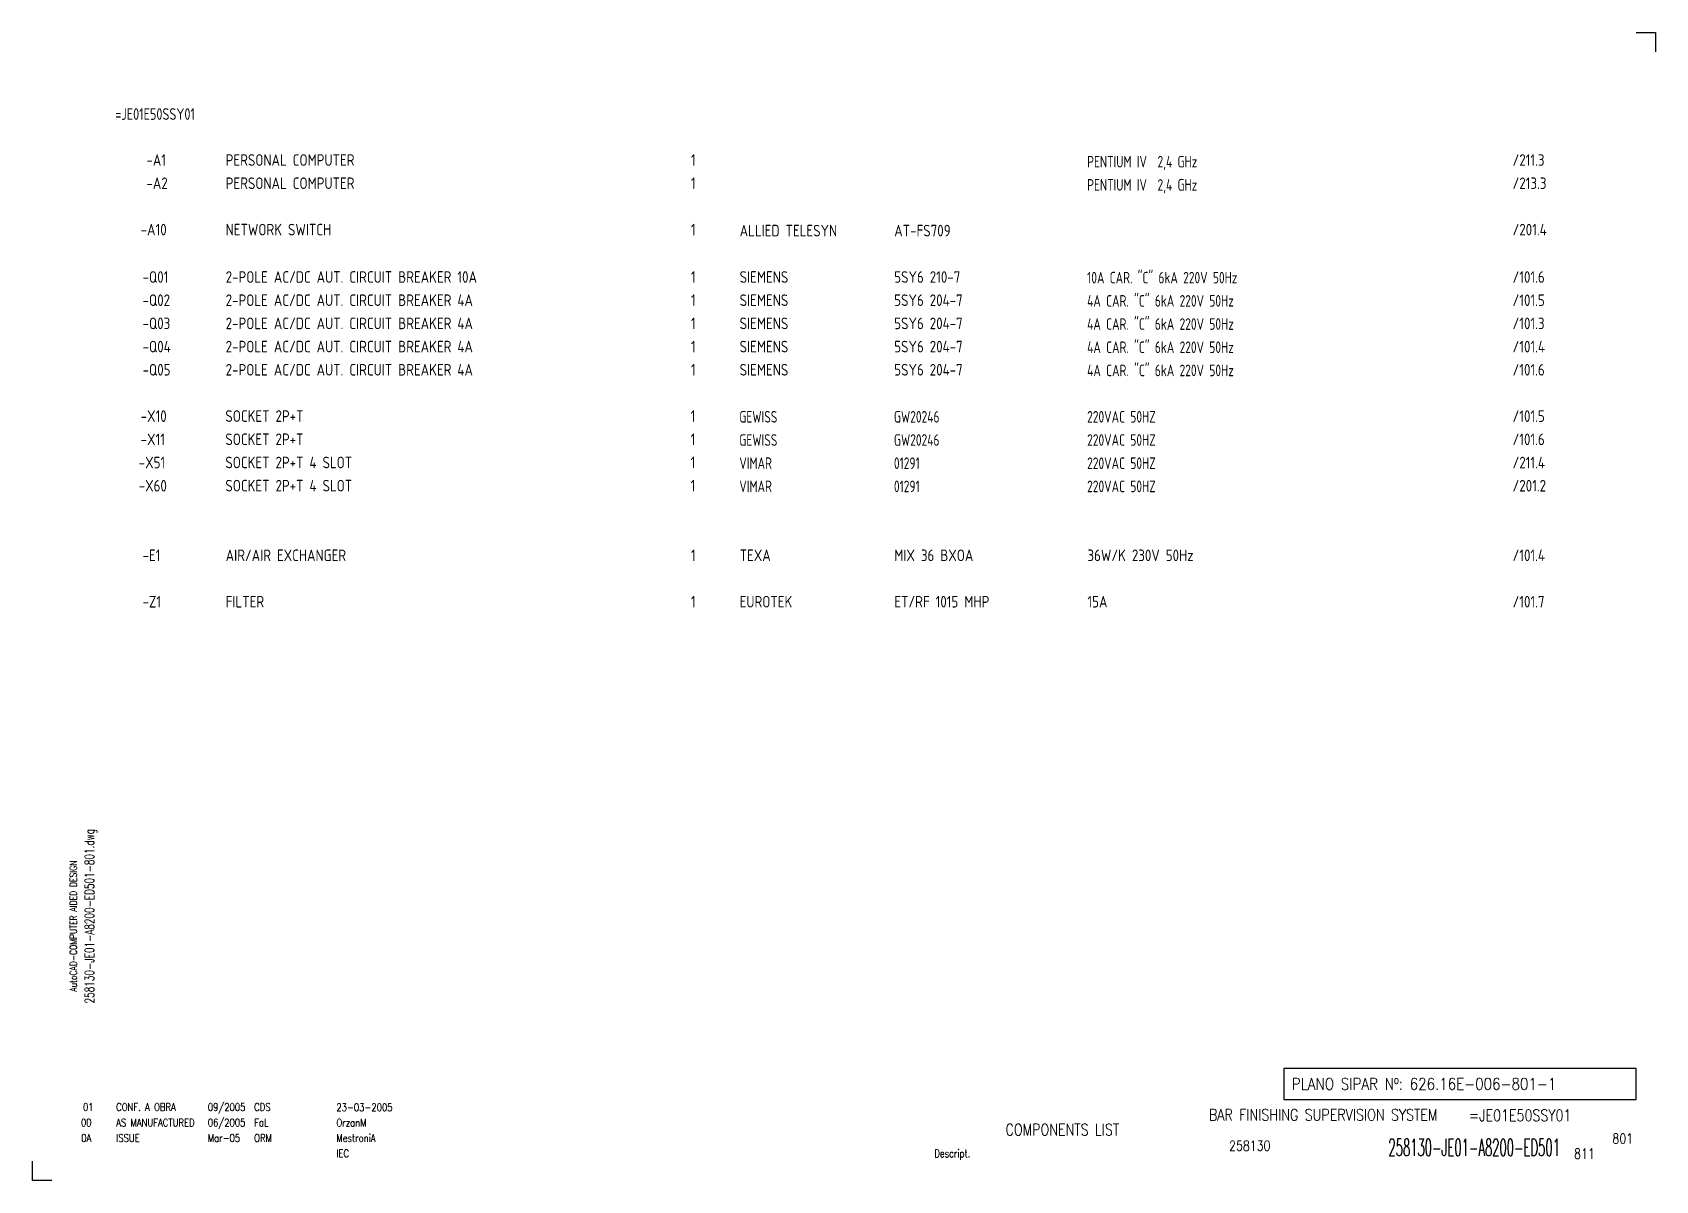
# Paper-space layout 'Layout1' of a CAD drawing. Extents: x 0 to 420, y 0 to 297.
import ezdxf
from ezdxf.enums import TextEntityAlignment as Align

# ---------------------------------------------------------------- set-up
doc = ezdxf.new("R2010")
doc.units = 0
doc.header["$LTSCALE"] = 7
doc.header["$MEASUREMENT"] = 0
doc.linetypes.add('LTY1', pattern=[0])
doc.layers.get('0').update_dxf_attribs({"linetype": 'LTY1'})
doc.layers.add('CART', color=7, linetype='CONTINUOUS')
doc.styles.add('arial', font='arial.ttf', dxfattribs={"width": 0.85, "height": 3})
doc.styles.add('DIN', font='DIN', dxfattribs={"width": 0.8})
doc.styles.add('ROMANS', font='romans', dxfattribs={"width": 0.8})

# ---------------------------------------------------------------- blocks, each defined once
blk = doc.blocks.new('BK04_WB100')
at = {"layer": 'CART', "color": 9}
for p, q in [((415, 297), (420, 297)), ((420, 297), (420, 292)), ((0, 0), (0, 5)), ((5, 0), (0, 0))]:
    blk.add_line(p, q, dxfattribs=at)
at = {"layer": 'CART', "color": 9, "style": 'ROMANS', "width": 0.8}
blk.add_text('AutoCAD-COMPUTER AIDED DESIGN', height=1.8, rotation=90, dxfattribs=at).set_placement((11.47, 48.84))
at = {"layer": 'CART', "color": 2, "style": 'ROMANS', "width": 0.7}
blk.add_attdef('FILE', text='', height=2.4, rotation=90, dxfattribs=at).set_placement((15.95, 68.38), align=Align.CENTER)
at = {"layer": 'CART', "color": 9, "style": 'ROMANS', "width": 0.8}
for tag, height, p in [('MOD-3', 2, (13.92, 19)), ('ASSIEME', 3, (334, 17)), ('MOD-2', 2, (13.92, 15)), ('MOD-1', 2, (13.92, 11)), ('NR.COMMESSA', 2.6, (315, 9))]:
    blk.add_attdef(tag, text='', height=height, dxfattribs=at).set_placement(p, align=Align.MIDDLE)
for tag, p in [('REV-3', (21.66, 19)), ('DATA-3', (45.37, 19)), ('NOME-3', (57.37, 19)), ('REV-2', (21.66, 15)), ('DATA-2', (45.37, 15)), ('NOME-2', (57.37, 15)), ('REV-1', (21.66, 11)), ('DATA-1', (45.37, 11)), ('NOME-1', (57.37, 11))]:
    blk.add_attdef(tag, text='', height=2, dxfattribs=at).set_placement(p, align=Align.MIDDLE_LEFT)
for tag, p, height in [('DATA', (78.64, 17.94), 2), ('ESECUTORE', (78.64, 13.97), 2), ('CONTROLLORE', (78.64, 9.99), 2), ('NORMA', (78.64, 6.01), 2), ('TIPOLOGIA', (233.37, 6), 2), ('SEGUE', (398.93, 5.65), 2.6)]:
    blk.add_attdef(tag, p, '', height=height, dxfattribs=at)
at = {"layer": 'CART', "color": 2, "style": 'arial'}
for tag, height, p in [('CLIENTE', 3.4, (143.5, 17.18)), ("LOCALITA'", 2.4, (143.5, 12.2))]:
    blk.add_attdef(tag, text='', height=height, dxfattribs=at).set_placement(p, align=Align.MIDDLE)
at = {"layer": 'CART', "color": 2, "style": 'ROMANS', "width": 0.8}
for tag, p in [('TITOLO-1/3', (266.5, 18.23)), ('TITOLO-1/2', (266.5, 15.73)), ('TITOLO-2/3', (266.5, 13.18)), ('TITOLO-2/2', (266.5, 10.68)), ('TITOLO-3/3', (266.5, 8.13))]:
    blk.add_attdef(tag, text='', height=3, dxfattribs=at).set_placement(p, align=Align.MIDDLE)
at = {"layer": 'CART', "color": 200, "style": 'ROMANS', "width": 0.8}
blk.add_attdef('=', text='', height=3, dxfattribs=at).set_placement((371.69, 14.46), align=Align.BOTTOM_LEFT)
at = {"layer": 'CART', "color": 2, "style": 'ROMANS'}
for tag, height, width, p in [('DISEGNO', 4.4, 0.5, (395.27, 6.35)), ('FOGLIO', 2.6, 0.8, (414.2, 9.56))]:
    blk.add_attdef(tag, text='', height=height, dxfattribs=dict(at, width=width)).set_placement(p, align=Align.RIGHT)

psp = doc.layouts.get("Layout1")

# ---------------------------------------------------------------- linework, layer by layer
psp.add_lwpolyline([(323.85, 21), (415, 21), (415, 29), (323.85, 29)], close=True)

# ---------------------------------------------------------------- block references
psp.add_blockref('BK04_WB100', (0, 0)).add_auto_attribs({'TIPOLOGIA': 'Descript.', 'TITOLO-2/3': 'COMPONENTS LIST', 'ASSIEME': 'BAR FINISHING SUPERVISION SYSTEM', '=': '=JE01E50SSY01', 'NR.COMMESSA': '258130', 'DISEGNO': '258130-JE01-A8200-ED501', 'FOGLIO': '801', 'SEGUE': '811', 'DATA': '23-03-2005', 'ESECUTORE': 'OrzanM', 'CONTROLLORE': 'MestroniA', 'NORMA': 'IEC', 'MOD-1': '0A', 'REV-1': 'ISSUE', 'DATA-1': 'Mar-05', 'NOME-1': 'ORM', 'MOD-2': '00', 'REV-2': 'AS MANUFACTURED', 'DATA-2': '06/2005', 'NOME-2': 'FaL', 'MOD-3': ' 01', 'REV-3': 'CONF. A OBRA', 'DATA-3': '09/2005', 'NOME-3': 'CDS', 'FILE': '258130-JE01-A8200-ED501-801.dwg'})

# ---------------------------------------------------------------- texts
at = {"color": 3}
for s, style, width, p in [('=JE01E50SSY01', 'DIN', 0.8, (21.46, 274.39)), ('-A1', 'DIN', 0.85, (29.5, 262.5)), ('-A2', 'DIN', 0.85, (29.5, 256.5)), ('-A10', 'DIN', 0.85, (28, 244.5)), ('-Q01', 'DIN', 0.85, (28.5, 232.24)), ('-Q02', 'DIN', 0.85, (28.5, 226.24)), ('-Q03', 'DIN', 0.85, (28.5, 220.24)), ('-Q04', 'DIN', 0.85, (28.5, 214.24)), ('-Q05', 'DIN', 0.85, (28.5, 208.24)), ('-X10', 'DIN', 0.85, (28, 196.24)), ('-X11', 'DIN', 0.85, (28, 190.24)), ('-X51', 'DIN', 0.85, (27.5, 184.24)), ('-X60', 'DIN', 0.85, (27.5, 178.24)), ('-E1', 'DIN', 0.85, (28.5, 160.24)), ('-Z1', 'DIN', 0.85, (28.5, 148.24)), ('PLANO SIPAR Nº: 626.16E-006-801-1', 'ROMANS', 0.85, (325.88, 23.5))]:
    psp.add_text(s, height=3, dxfattribs=dict(at, style=style, width=width)).set_placement(p)
at = {"style": 'DIN', "width": 0.85}
for s, p in [('PERSONAL COMPUTER', (50, 262.5)), ('/211.3', (383, 262.5)), ('PERSONAL COMPUTER', (50, 256.5)), ('/213.3', (383, 256.5)), ('NETWORK SWITCH', (50, 244.5)), ('ALLIED TELESYN', (183, 244.24)), ('AT-FS709', (223, 244.24)), ('/201.4', (383, 244.5)), ('2-POLE AC/DC AUT. CIRCUIT BREAKER 10A', (50, 232.24)), ('SIEMENS', (183, 232.24)), ('5SY6 210-7', (223, 232.24)), ('/101.6', (383, 232.24)), ('2-POLE AC/DC AUT. CIRCUIT BREAKER 4A', (50, 226.24)), ('SIEMENS', (183, 226.24)), ('5SY6 204-7', (223, 226.24)), ('/101.5', (383, 226.24)), ('2-POLE AC/DC AUT. CIRCUIT BREAKER 4A', (50, 220.24)), ('SIEMENS', (183, 220.24)), ('5SY6 204-7', (223, 220.24)), ('/101.3', (383, 220.24)), ('2-POLE AC/DC AUT. CIRCUIT BREAKER 4A', (50, 214.24)), ('SIEMENS', (183, 214.24)), ('5SY6 204-7', (223, 214.24)), ('/101.4', (383, 214.24)), ('2-POLE AC/DC AUT. CIRCUIT BREAKER 4A', (50, 208.24)), ('SIEMENS', (183, 208.24)), ('5SY6 204-7', (223, 208.24)), ('/101.6', (383, 208.24)), ('SOCKET 2P+T', (49.92, 196.26)), ('/101.5', (383, 196.24)), ('SOCKET 2P+T', (49.92, 190.26)), ('/101.6', (383, 190.24)), ('SOCKET 2P+T 4 SLOT', (49.92, 184.26)), ('/211.4', (383, 184.24)), ('SOCKET 2P+T 4 SLOT', (49.92, 178.26)), ('/201.2', (383, 178.24)), ('AIR/AIR EXCHANGER', (50, 160.24)), ('TEXA', (183, 160.24)), ('MIX 36 BXOA', (223, 160.24)), ('36W/K 230V 50Hz', (273, 160.24)), ('/101.4', (383, 160.24)), ('FILTER', (50, 148.24)), ('EUROTEK', (183, 148.24)), ('ET/RF 1015 MHP', (223, 148.24)), ('15A', (273, 148.24)), ('/101.7', (383, 148.24))]:
    psp.add_text(s, height=3, dxfattribs=at).set_placement(p)
for p in [(171, 262.5), (171, 256.5), (171, 244.5), (171, 232.24), (171, 232.24), (171, 226.24), (171, 220.24), (171, 214.24), (171, 208.24), (170.92, 196.26), (170.92, 190.26), (170.92, 184.26), (170.92, 178.26), (171, 160.24), (171, 148.24)]:
    psp.add_text('1', height=3, dxfattribs=at).set_placement(p, align=Align.CENTER)
at = {"color": 0, "style": 'DIN', "width": 0.75}
for s, p in [('PENTIUM IV  2,4 GHz', (272.92, 262.07)), ('PENTIUM IV  2,4 GHz', (272.92, 256.07)), ('10A CAR. "C" 6kA 220V 50Hz', (272.92, 232.07)), ('4A CAR. "C" 6kA 220V 50Hz', (272.92, 226.07)), ('4A CAR. "C" 6kA 220V 50Hz', (272.92, 220.07)), ('4A CAR. "C" 6kA 220V 50Hz', (272.92, 214.07)), ('4A CAR. "C" 6kA 220V 50Hz', (272.92, 208.07)), ('GEWISS', (182.92, 196.07)), ('GW20246', (222.92, 196.07)), ('220VAC 50HZ', (272.92, 196.07)), ('GEWISS', (182.92, 190.07)), ('GW20246', (222.92, 190.07)), ('220VAC 50HZ', (272.92, 190.07)), ('VIMAR', (182.92, 184.07)), ('01291', (222.92, 184.07)), ('220VAC 50HZ', (272.92, 184.07)), ('VIMAR', (182.92, 178.07)), ('01291', (222.92, 178.07)), ('220VAC 50HZ', (272.92, 178.07))]:
    psp.add_text(s, height=3, dxfattribs=at).set_placement(p)

doc.saveas('drawing.dxf')
